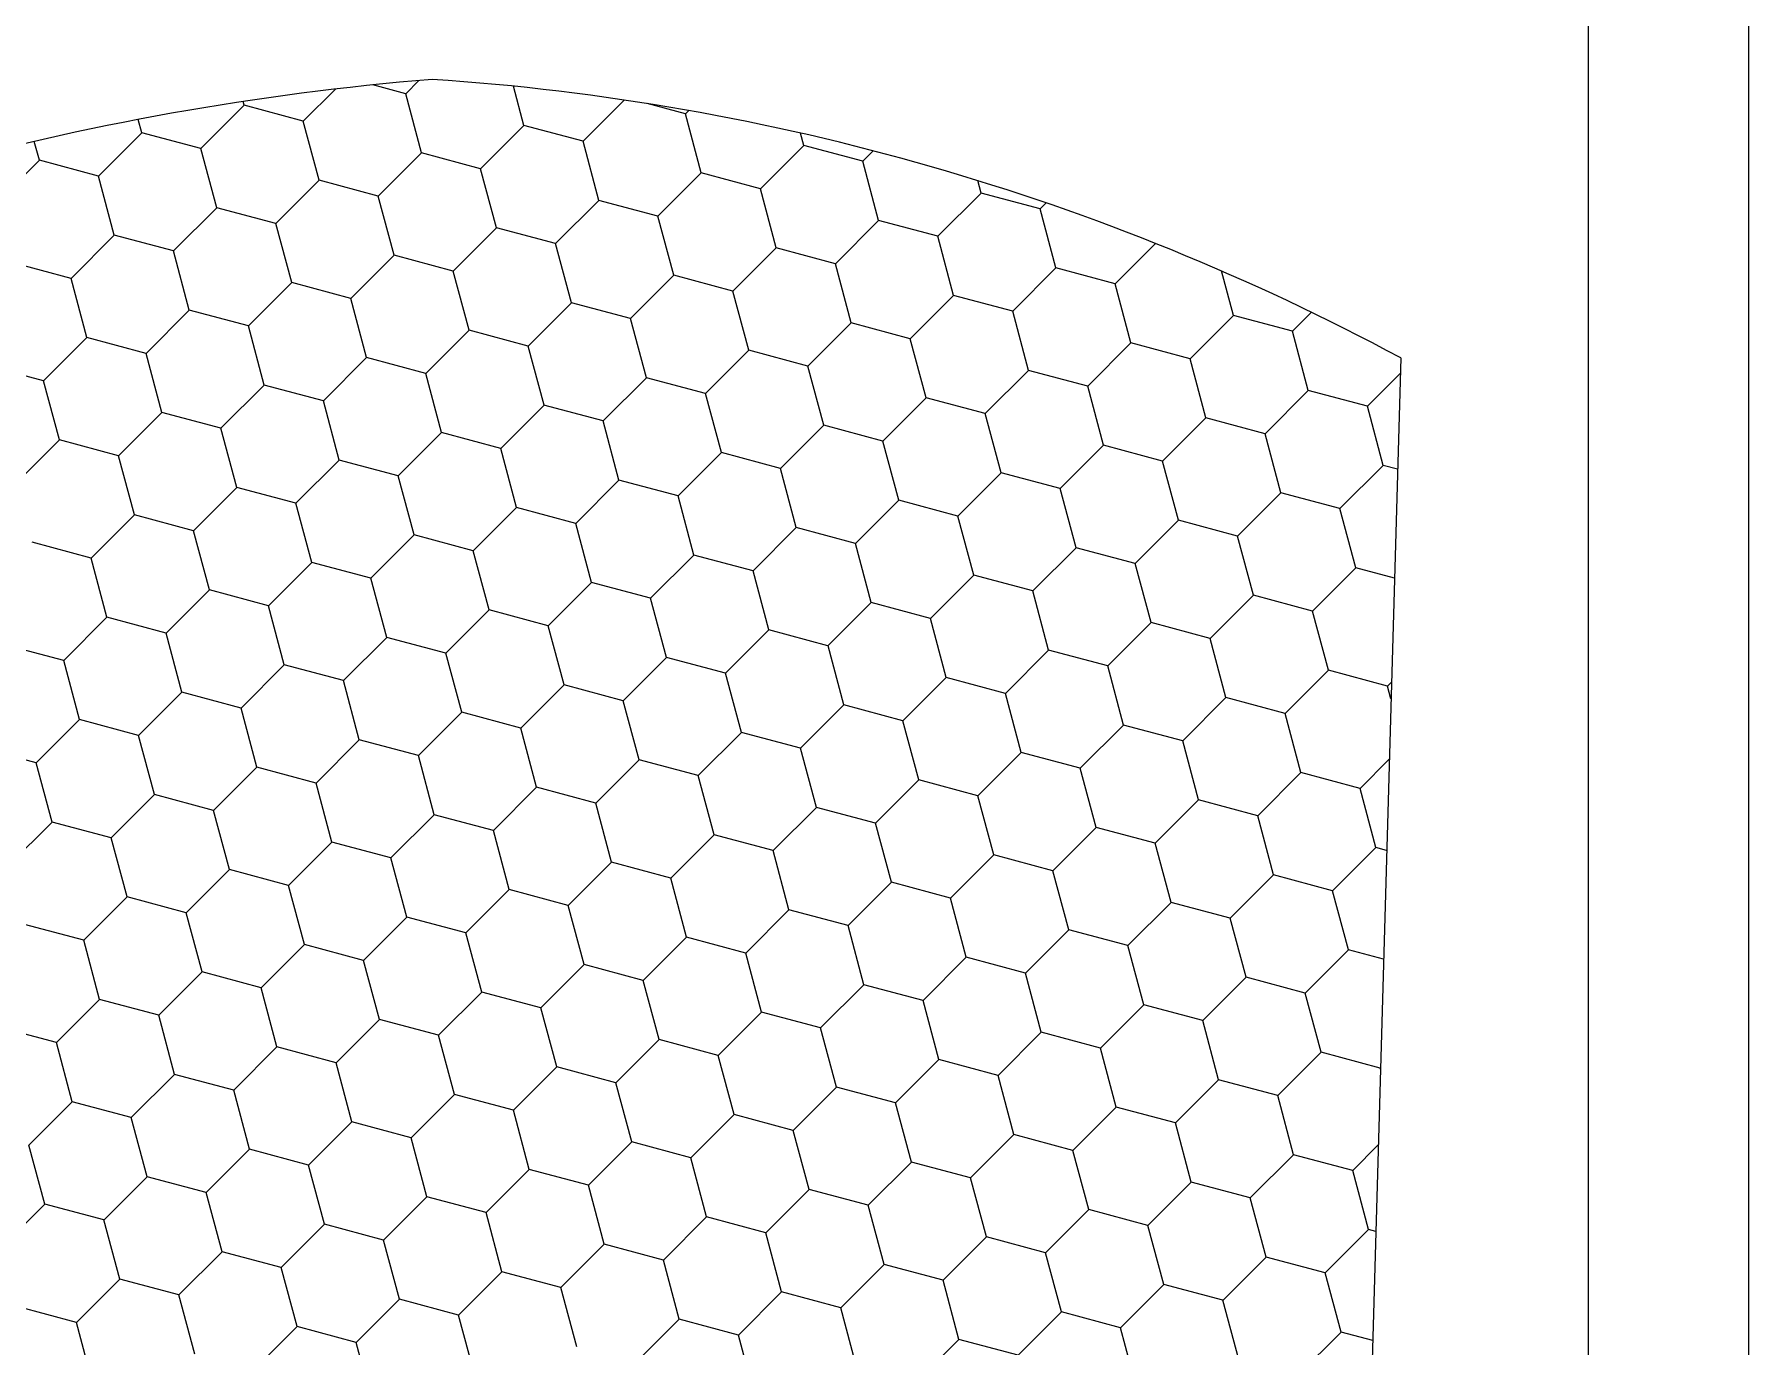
# Model space of a CAD drawing. Header units: inches. Extents: x 11.6 to 54.1, y 10.7 to 35.5.
# Drawn here: x 41.0151 to 41.2252, y 32.2866 to 32.4475 of the extents above; entities that cross this region are included whole.
import ezdxf

# ---------------------------------------------------------------- set-up
doc = ezdxf.new("R2010")
doc.units = ezdxf.units.IN
doc.header["$MEASUREMENT"] = 0
doc.layers.add('02', color=2, linetype='Continuous')

msp = doc.modelspace()

# ---------------------------------------------------------------- linework, layer by layer
at = {"layer": '02'}
for p, q in [((41.20550889287662, 32.49814949224543), (41.20550889287662, 31.39858789502483)), ((41.22519722439866, 31.39858789502483), (41.22519722439866, 32.49814949224543)), ((41.06062202736322, 32.44018844426915), (41.06224423890054, 32.44181065582103)), ((41.04807428280875, 32.43682628623225), (41.05200519038882, 32.44075719375411)), ((41.06062188498728, 32.44018867897699), (41.0565947699226, 32.44126774120974)), ((41.06256330233119, 32.43294424129141), (41.06062215949461, 32.44018868498694)), ((41.07511104676924, 32.43630639929921), (41.07382310040813, 32.4411130804861)), ((41.08235535839159, 32.4343650158176), (41.0874055641336, 32.43941522148685)), ((41.0355265383707, 32.43346412819534), (41.04082983917143, 32.43876742905428)), ((41.04082997130282, 32.43876766983027), (41.04070535242609, 32.43923275342109)), ((41.04807414043281, 32.43682652098374), (41.04082969667908, 32.43876766382033)), ((41.09490296057012, 32.43772740846049), (41.09022162678703, 32.43898176806994)), ((41.09490310294606, 32.43772717385451), (41.09530386711523, 32.43812793803824)), ((41.09684437779762, 32.43048297076035), (41.09490323496103, 32.43772741445588)), ((41.02297879381623, 32.43010197015843), (41.02828209461696, 32.43540527101737)), ((41.02828222674835, 32.43540551182247), (41.02784699980221, 32.43702980096583)), ((41.03552639587834, 32.43346436299049), (41.02828195212461, 32.43540550582708)), ((41.05001555777672, 32.42958208328361), (41.04807441494014, 32.43682652697913)), ((41.06980761383712, 32.4310028577807), (41.07511091475427, 32.43630615863964)), ((41.08235521601565, 32.43436525046724), (41.07511077237833, 32.43630639330382)), ((41.10939212223567, 32.43384512876816), (41.10898467955231, 32.43536572585305)), ((41.01573448219388, 32.43204335381466), (41.01511683406826, 32.43434844809832)), ((41.03746781322226, 32.42621992529035), (41.03552667038567, 32.43346436898588)), ((41.05725986939907, 32.42764069974379), (41.0625631701998, 32.43294400058818)), ((41.06980747146118, 32.43100309247399), (41.06256302782386, 32.43294423531057)), ((41.08429663324315, 32.42712081275255), (41.08235549040656, 32.43436525646263)), ((41.10408868941996, 32.42854158736606), (41.10939199033711, 32.433844888225)), ((41.1166362917149, 32.43190397995073), (41.10939184796117, 32.43384512278732)), ((41.11663643397443, 32.43190374540296), (41.11792146646004, 32.43318877783037)), ((41.01043104926176, 32.42673981210697), (41.01573435017891, 32.43204311296591)), ((41.02297865132387, 32.43010220499724), (41.01573420757014, 32.43204334783383)), ((41.0717488888051, 32.42375865474474), (41.06980774596851, 32.43100309844027)), ((41.11857770882599, 32.42465954222149), (41.1166365659894, 32.43190398591702)), ((41.0249200687842, 32.422857767268), (41.02297892594762, 32.43010221097808)), ((41.0447121248446, 32.42427854169233), (41.05001542564533, 32.42958184255127)), ((41.05725972690671, 32.42764093448073), (41.0500152832694, 32.42958207731732)), ((41.09154094486549, 32.42517942932915), (41.09684424578264, 32.43048273018809)), ((41.10408854716044, 32.42854182195748), (41.0968441034067, 32.43048296479407)), ((41.13112545326404, 32.42802170022929), (41.1307177584251, 32.42954323827013)), ((41.05920114425063, 32.42039649675149), (41.05726000141404, 32.42764094044702)), ((41.07899320042744, 32.42181727127769), (41.08429650122817, 32.42712057213663)), ((41.09154080260597, 32.42517966396423), (41.08429635885224, 32.42712080680081)), ((41.10602996427152, 32.42129738422824), (41.10408882143494, 32.42854182792377)), ((41.12582202044833, 32.42271815891451), (41.13112532136548, 32.42802145977345)), ((41.13836962274328, 32.42608055142642), (41.13112517910596, 32.42802169426301)), ((41.1383697650028, 32.42608031695141), (41.13909766856633, 32.4268082205586)), ((41.03216438029013, 32.42091638365542), (41.03746768120728, 32.42621968451436)), ((41.04471198235225, 32.42427877648748), (41.03746753871493, 32.42621991932407)), ((41.09348221983347, 32.41793522622044), (41.09154107699688, 32.42517966991596)), ((41.11327427589386, 32.4193560008776), (41.11857757681101, 32.42465930173654)), ((41.12582187818881, 32.42271839343317), (41.11857743455149, 32.42465953626976)), ((41.14031103985436, 32.41883611368263), (41.13836989701777, 32.42608055739271)), ((41.01961663573567, 32.41755422561852), (41.02491993665281, 32.42285752647746)), ((41.03216423779778, 32.42091661849423), (41.02491979416046, 32.42285776133082)), ((41.04665339981258, 32.41703433874369), (41.04471225697599, 32.42427878243922)), ((41.06644545587297, 32.41845511324078), (41.07174875667371, 32.42375841409972)), ((41.0789930580515, 32.42181750597098), (41.07174861429777, 32.42375864880756)), ((41.12776329529989, 32.41547395568938), (41.12582215246331, 32.42271839938491)), ((41.03410565525811, 32.41367218073589), (41.03216451242152, 32.42091662443141)), ((41.05389771131851, 32.41509295520387), (41.05920101223565, 32.42039625606282)), ((41.06644531349703, 32.41845534797773), (41.0592008697433, 32.42039649081431)), ((41.080934475279, 32.41457306821263), (41.07899333244242, 32.42181751190816)), ((41.10072653145581, 32.41599384282614), (41.10602983225655, 32.42129714368508)), ((41.11327413363434, 32.41935623543992), (41.10602968999702, 32.42129737827651)), ((41.1475553514767, 32.4168947304484), (41.15249913708359, 32.42183851602618)), ((41.01961649335973, 32.41755446050098), (41.01237204960599, 32.41949560333757)), ((41.06838673084095, 32.41121091020483), (41.06644558800436, 32.41845535390036)), ((41.11521555074543, 32.41211179768158), (41.11327440790884, 32.4193562413771)), ((41.13500760692224, 32.4135325724115), (41.14031090783939, 32.41883587327044)), ((41.1475552093336, 32.41689496492342), (41.14031076557986, 32.41883610776)), ((41.16204437076632, 32.41301268515832), (41.16058148162957, 32.41847226201804)), ((41.02155791082006, 32.41031002272808), (41.01961676798347, 32.41755446642361)), ((41.04134996676404, 32.41173079716697), (41.04665326768119, 32.41703409802591)), ((41.05389756894257, 32.41509318998447), (41.04665312530525, 32.41703433282106)), ((41.08817878690135, 32.41263168478923), (41.09348208770208, 32.41793498564817)), ((41.10072638907987, 32.41599407744667), (41.09348194544256, 32.41793522028325)), ((41.14949662632826, 32.40965052715052), (41.14755548349168, 32.41689497084604)), ((41.05583898628648, 32.40784875219703), (41.0538978434499, 32.41509319589255)), ((41.07563104234688, 32.40926952675233), (41.08093434326403, 32.41457282761127)), ((41.08817864452541, 32.41263191945342), (41.08093420088809, 32.41457306229)), ((41.10266780630737, 32.40874963967377), (41.10072666347079, 32.4159940833693)), ((41.12245986248418, 32.41017041437459), (41.12776316328492, 32.41547371523353)), ((41.13500746477913, 32.41353280693016), (41.12776302102539, 32.41547394976675)), ((41.02880222220957, 32.40836863911551), (41.03410552312672, 32.41367193997445)), ((41.0413498243881, 32.41173103199122), (41.03410538063437, 32.41367217482781)), ((41.09012006175291, 32.40538748166597), (41.08817891891632, 32.4126319253615)), ((41.10991211792972, 32.40680825633768), (41.11521541873045, 32.41211155719662)), ((41.12245972022466, 32.41017064893691), (41.11521527647093, 32.4121117917735)), ((41.1369488817738, 32.40628836914271), (41.13500773893721, 32.41353281283824)), ((41.15674093795061, 32.40770914395995), (41.16204423886776, 32.41301244481889)), ((41.16928854036197, 32.41107153639911), (41.16204409672465, 32.41301267925024)), ((41.16928868262149, 32.41107130199686), (41.17162035998009, 32.41340297939911)), ((41.01625447777152, 32.4050064810786), (41.02155777857225, 32.41030978193754)), ((41.02880207983363, 32.40836887399797), (41.02155763619631, 32.41031001683456)), ((41.04329124173201, 32.40448659418922), (41.04135009889543, 32.41173103788475)), ((41.06308329779241, 32.40590736870087), (41.06838659870956, 32.41121066955981)), ((41.07563090008735, 32.40926976146017), (41.06838645633362, 32.41121090429675)), ((41.12440113733575, 32.40292621113491), (41.12245999449916, 32.41017065483044)), ((41.17122995735664, 32.40382709861166), (41.16928881452005, 32.41107154230718)), ((41.03074349729396, 32.40112443618142), (41.02880235445738, 32.40836887987695)), ((41.05053555323794, 32.40254521066396), (41.05583885415509, 32.4078485115229)), ((41.06308315541647, 32.40590760346691), (41.05583871177915, 32.4078487463035)), ((41.07757231731485, 32.40202532365817), (41.07563117447827, 32.40926976735369)), ((41.09736437337525, 32.40344609830078), (41.1026676742924, 32.40874939915972)), ((41.10991197567019, 32.40680849094366), (41.10266753203287, 32.40874963378025)), ((41.14419319351256, 32.40434698592304), (41.14949649431329, 32.40965028678198)), ((41.15674079592392, 32.40770937840585), (41.14949635217018, 32.40965052125699)), ((41.18255326627806, 32.40781655326151), (41.15918713562242, 31.58881997418081)), ((41.01625433527916, 32.40500671600472), (41.00900989152543, 32.40694785884131)), ((41.06502457276039, 32.39866316565036), (41.0630834299238, 32.40590760934589)), ((41.11185339278128, 32.39956405312711), (41.10991224994469, 32.40680849682263)), ((41.13164544895809, 32.40098482787158), (41.13694874975882, 32.40628812873052)), ((41.14419305125303, 32.4043472204126), (41.13694860761571, 32.40628836326374)), ((41.15868221280217, 32.40046494060385), (41.15674106996558, 32.40770938429938)), ((41.17847426897898, 32.4018857155084), (41.18249888123065, 32.40591032768731)), ((41.01819575273949, 32.39776227817362), (41.01625460990291, 32.40500672188369)), ((41.03798780879989, 32.39918305262705), (41.04329110960062, 32.40448635348599)), ((41.05053541097842, 32.40254544547366), (41.04329096722469, 32.40448658831025)), ((41.08481662882078, 32.40008394024932), (41.09011992973793, 32.40538724110826)), ((41.09736423111573, 32.40344633295041), (41.09011978736199, 32.40538747578699)), ((41.14613446836412, 32.39710278259605), (41.14419332552753, 32.40434722629158)), ((41.16592652454093, 32.39852355747149), (41.17122982534166, 32.40382685833043)), ((41.17847412695229, 32.4018859498961), (41.17122968319855, 32.40382709273268)), ((41.05247682832233, 32.39530100764256), (41.05053568548575, 32.40254545133809)), ((41.07226888426631, 32.39672178221241), (41.07757218518346, 32.40202508307135)), ((41.08481648656126, 32.40008417495716), (41.07757204292394, 32.40202531779374)), ((41.09930564834323, 32.3962018951193), (41.09736450550664, 32.40344633881483)), ((41.11909770440362, 32.39762266983467), (41.12440100532077, 32.40292597069362)), ((41.13164530681498, 32.40098506241935), (41.12440086306125, 32.40292620527049)), ((41.18041554383054, 32.39464151206499), (41.17847440099396, 32.40188595576052)), ((41.02544006424542, 32.39582089459014), (41.03074336504616, 32.40112419544909)), ((41.03798766642395, 32.39918328748041), (41.03074322267022, 32.401124430317)), ((41.08675790378876, 32.39283973712605), (41.08481676095217, 32.40008418082158)), ((41.10654995984915, 32.39426051179777), (41.1118532607663, 32.39956381265671)), ((41.1190975621441, 32.3976229044261), (41.11185311850678, 32.39956404727724)), ((41.13358672380965, 32.39374062458825), (41.13164558097306, 32.40098506828377)), ((41.15337877998646, 32.39516139942003), (41.15868208078719, 32.40046470027897)), ((41.16592638239782, 32.39852379190285), (41.1586819387605, 32.40046493473943)), ((41.01289231969096, 32.39245873653869), (41.01819562049169, 32.39776203739763)), ((41.02543992186948, 32.39582112948716), (41.01819547811575, 32.3977622723383)), ((41.03992908376787, 32.39193884964931), (41.03798794093128, 32.39918329334483)), ((41.05972113982826, 32.3933596241755), (41.065024440629, 32.39866292503444)), ((41.07226874200679, 32.39672201696391), (41.06502429836947, 32.39866315980049)), ((41.12103897925518, 32.39037846658044), (41.1190978364186, 32.39762291027597)), ((41.16786779939249, 32.39127935405719), (41.1659266565559, 32.39852379775272)), ((41.02738133932981, 32.3885766916415), (41.02544019649323, 32.39582113533703)), ((41.04717339527379, 32.38999746612404), (41.05247669607453, 32.39530076698298)), ((41.05972099745232, 32.39335985897065), (41.052476553815, 32.39530100180724)), ((41.07421015935071, 32.3894775791037), (41.07226901651412, 32.39672202281378)), ((41.09400221529469, 32.39089835376086), (41.09930551621184, 32.3962016546198)), ((41.10654981770605, 32.39426074643285), (41.09930537395231, 32.39620188928399)), ((41.14083103543199, 32.39179924138313), (41.14613433634914, 32.39710254224207)), ((41.15337863784335, 32.39516163390959), (41.14613419408962, 32.39710277674618)), ((41.15532005483802, 32.38791719606394), (41.15337891200144, 32.39516163975946)), ((41.06166241479624, 32.38611542111045), (41.05972127195965, 32.39335986480597)), ((41.10849123481713, 32.38701630858719), (41.10655009198054, 32.39426075228272)), ((41.12828329087753, 32.38843708334622), (41.13358659179467, 32.39374038420516)), ((41.14083089328889, 32.39179947591634), (41.13358644965157, 32.39374061875293)), ((41.17511211101483, 32.38933797096848), (41.18041541181557, 32.39464127182742)), ((41.18216401104402, 32.39417293242019), (41.18041526978887, 32.39464150622968)), ((41.03462565071933, 32.38663530808714), (41.03992895152006, 32.39193860894608)), ((41.04717325289786, 32.3899977009774), (41.03992880926054, 32.39193884381399)), ((41.08145447085663, 32.38753619572395), (41.08675777165737, 32.39283949658289)), ((41.09400207315158, 32.3908985884396), (41.08675762939784, 32.39283973129074)), ((41.14277231028355, 32.38455503804158), (41.14083116744697, 32.39179948175166)), ((41.16256436646037, 32.38597581293158), (41.16786766737751, 32.39127911379052)), ((41.17511196898814, 32.38933820539984), (41.16786752523441, 32.39127934823642)), ((41.04911467024177, 32.38275326310264), (41.04717352740519, 32.38999770679817)), ((41.06890672630217, 32.38417403767249), (41.0742100271029, 32.38947733853144)), ((41.08145432859711, 32.38753643044635), (41.07420988484338, 32.38947757329748)), ((41.09594349037908, 32.38365415057939), (41.09400234754249, 32.39089859427492)), ((41.11573554632306, 32.38507492529476), (41.12103884724021, 32.3903782261537)), ((41.12828314873442, 32.38843731792309), (41.1210387050971, 32.39037846075968)), ((41.17705338586639, 32.38209376752508), (41.17511224302981, 32.3893382112206)), ((41.02207790616486, 32.38327315005023), (41.02738120696559, 32.38857645090917)), ((41.03462550834339, 32.38663554298415), (41.02738106470607, 32.38857668582074)), ((41.08339574582461, 32.38029199257159), (41.08145460298802, 32.38753643626711)), ((41.10318780188501, 32.38171276725785), (41.10849110268574, 32.38701606811679)), ((41.11573540417995, 32.38507515992984), (41.10849096054263, 32.38701630276643)), ((41.1302245658455, 32.38119288004833), (41.12828342300892, 32.38843732374386)), ((41.1500166219059, 32.38261365489467), (41.15531992282305, 32.38791695575361)), ((41.16256422443367, 32.38597604740659), (41.15531978067994, 32.38791719024317)), ((41.02207776378892, 32.3832733849909), (41.0148333201516, 32.38521452782749)), ((41.03656692580372, 32.37939110509484), (41.03462578296713, 32.38663554879037)), ((41.0563589817477, 32.38081187963559), (41.06166228254843, 32.38611518049453)), ((41.06890658404264, 32.38417427245309), (41.06166214028891, 32.38611541530423)), ((41.11767682129103, 32.37783072204053), (41.11573567845445, 32.38507516573605)), ((41.16450564131193, 32.37873160951727), (41.16256449847534, 32.3859760532128)), ((41.02401918136567, 32.37602894708704), (41.02207803852908, 32.38327339078256)), ((41.04381123719323, 32.37744972159868), (41.04911453799397, 32.38275302245762)), ((41.05635883948818, 32.38081211445984), (41.04911439573444, 32.38275325731098)), ((41.07084800127014, 32.37692983456378), (41.06890685843356, 32.38417427825931)), ((41.09064005733054, 32.37835060922094), (41.09594335813127, 32.38365391007989)), ((41.10318765962548, 32.38171300193659), (41.09594321598816, 32.38365414477317)), ((41.13746887735143, 32.37925149684321), (41.14277217826858, 32.38455479770215)), ((41.15001647987921, 32.38261388941334), (41.14277203612547, 32.38455503224992)), ((41.15195789687387, 32.37536945150947), (41.15001675403729, 32.382613895205)), ((41.05830025683209, 32.37356767655598), (41.05635911399551, 32.38081212025151)), ((41.10512907685298, 32.37446856403272), (41.1031879340164, 32.38171300772825)), ((41.12492113291338, 32.3758893388063), (41.13022443371411, 32.38119263966524)), ((41.13746873532474, 32.37925173142008), (41.130224291571, 32.38119287425667)), ((41.17174995293427, 32.37679022642857), (41.17705325385142, 32.38209352728751)), ((41.18178322991408, 32.3808263303859), (41.17705311182473, 32.38209376173342)), ((41.03126349263876, 32.37408756354722), (41.03656679355591, 32.37939086440616)), ((41.04381109493371, 32.37744995646659), (41.03656665117997, 32.37939109931773)), ((41.07809231277607, 32.37498845118404), (41.0833956135768, 32.38029175204298)), ((41.09063991507102, 32.37835084394334), (41.0833954714337, 32.38029198677992)), ((41.09258133229851, 32.37110640602492), (41.09064018946193, 32.37835084972045)), ((41.13941015231941, 32.37200729350167), (41.13746900948282, 32.37925173719719)), ((41.1592022083798, 32.37342806839166), (41.16450550929695, 32.3787313692506)), ((41.17174981090758, 32.37679046090358), (41.16450536727026, 32.37873160374016)), ((41.04575251227762, 32.37020551854818), (41.04381136944104, 32.3774499622437)), ((41.0655445682216, 32.37162629314713), (41.07084786902234, 32.37692959400607)), ((41.07809217051655, 32.37498868595009), (41.07084772687923, 32.37692982878667)), ((41.11237338835891, 32.3725271807694), (41.11767668915964, 32.37783048162834)), ((41.12492099077027, 32.37588957342683), (41.11767654701654, 32.37783071626342)), ((41.17369122790225, 32.36954602297061), (41.17175008506566, 32.37679046666614)), ((41.0187157480843, 32.37072540551031), (41.02401904900145, 32.37602870636925)), ((41.03126335037924, 32.37408779848789), (41.02401890662551, 32.37602894132448)), ((41.08003358786046, 32.36774424801712), (41.07809244502388, 32.37498869171264)), ((41.09982564380444, 32.36916502271794), (41.10512894460518, 32.37446832357688)), ((41.1123732462158, 32.37252741543358), (41.10512880246207, 32.37446855827017)), ((41.12686240776494, 32.36864513549386), (41.12492126492835, 32.37588957918939)), ((41.14665446394175, 32.37006591035475), (41.15195776474248, 32.37536921121369)), ((41.15920206635311, 32.37342830291033), (41.15195762271579, 32.37536944574691)), ((41.01871560582477, 32.37072564049464), (41.01147116218745, 32.37266678333123)), ((41.03320476783957, 32.36684336054037), (41.03126362500299, 32.3740878042359)), ((41.05299682366714, 32.36826413509567), (41.05830012458429, 32.37356743595461)), ((41.0655444260785, 32.37162652795683), (41.05829998232476, 32.37356767079342)), ((41.11431466332689, 32.36528297748606), (41.1123735204903, 32.37252742118159)), ((41.16114348334778, 32.36618386496281), (41.15920234051119, 32.37342830865833)), ((41.0206570232851, 32.36348120254712), (41.01871588044852, 32.37072564624265)), ((41.04044907911267, 32.36490197705876), (41.04575238002982, 32.37020527791771)), ((41.05299668140761, 32.36826436996358), (41.04575223777029, 32.37020551280017)), ((41.067485843306, 32.36438209000931), (41.06554470046941, 32.37162653371939)), ((41.08727789924998, 32.36580286468103), (41.09258120005071, 32.37110616553997)), ((41.09982550166134, 32.36916525744033), (41.0925810579076, 32.37110640027691)), ((41.13410671938728, 32.36670375231785), (41.13941002018802, 32.37200705317679)), ((41.14665432179864, 32.37006614491708), (41.13940987816132, 32.37200728775366)), ((41.14859573879331, 32.362821706955), (41.14665459595673, 32.37006615065053)), ((41.05493809875153, 32.36101993200151), (41.05299695591494, 32.36826437569704)), ((41.10176691888883, 32.36192081947826), (41.09982577605225, 32.36916526317378)), ((41.12155897483282, 32.36334159426639), (41.12686227574996, 32.36864489512533)), ((41.13410657724418, 32.36670398692382), (41.12686213360686, 32.36864512976041)), ((41.16838779497012, 32.3642424819032), (41.17369109577086, 32.36954578276215)), ((41.1809353974979, 32.36760487438602), (41.17369095374416, 32.3695460172226)), ((41.18093553940817, 32.36760463994011), (41.18141982947528, 32.36808892991991)), ((41.0279013345582, 32.36153981902186), (41.03320463547535, 32.3668431198808)), ((41.04044893696956, 32.36490221197033), (41.03320449321583, 32.36684335480692)), ((41.07473015469551, 32.36244070664412), (41.08003345561266, 32.36774400750306)), ((41.08727775710687, 32.36580309944708), (41.08003331335313, 32.36774424228366)), ((41.08921917433437, 32.35855866148501), (41.08727803149778, 32.36580310518053)), ((41.13604799435526, 32.3594595489472), (41.13410685151867, 32.36670399265728)), ((41.15584005041566, 32.36088032385175), (41.16114335121639, 32.36618362471069)), ((41.16838765294343, 32.36424271639277), (41.1611432091897, 32.36618385922935)), ((41.18136075789626, 32.36601843628756), (41.18093567153957, 32.36760488011947)), ((41.04239035431348, 32.35765777400826), (41.04044921147689, 32.36490221770379)), ((41.06218241014104, 32.35907854860721), (41.06748571105819, 32.36438184946616)), ((41.0747300125524, 32.36244094145383), (41.06748556891508, 32.36438208429041)), ((41.10901123027835, 32.35997943622948), (41.11431453107908, 32.36528273708842)), ((41.12155883280612, 32.36334182893057), (41.11431438905239, 32.36528297176716)), ((41.17032906982168, 32.35699827841614), (41.1683879269851, 32.36424272211167)), ((41.01535359012015, 32.3581776609704), (41.02065689092088, 32.36348096182934)), ((41.02790119229868, 32.36154005397708), (41.02065674866136, 32.36348119681367)), ((41.02984260987542, 32.35429561600046), (41.02790146703884, 32.36154005969598)), ((41.0766714297799, 32.35519650346265), (41.07473028694331, 32.36244094717273)), ((41.09646348572388, 32.35661727819257), (41.10176678664103, 32.36192057905151)), ((41.10901108813524, 32.35997967093732), (41.10176664449792, 32.36192081377391)), ((41.12350024980079, 32.3560973909394), (41.12155910696421, 32.36334183463492)), ((41.14329230586119, 32.35751816581484), (41.14859560677834, 32.36282146667378)), ((41.15583990838896, 32.36088055839951), (41.14859546475164, 32.3628217012361)), ((41.01535344786063, 32.35817789598383), (41.00810900410689, 32.36011903882041)), ((41.04963466558657, 32.35571639057031), (41.05493796650372, 32.36101969142925)), ((41.06218226799793, 32.35907878346057), (41.0549378242442, 32.36101992629716)), ((41.11095250536274, 32.35273523294615), (41.10901136252615, 32.35997967664167)), ((41.13074456130672, 32.35415600777793), (41.13604786210745, 32.35945930863687)), ((41.1432921638345, 32.35751840040626), (41.13604772008076, 32.35945954324285)), ((41.15778132538363, 32.35363612042289), (41.15584018254705, 32.36088056411842)), ((41.01729486532096, 32.35093345799265), (41.01535372248437, 32.35817790168818)), ((41.03708692114852, 32.35235423251885), (41.04239022194925, 32.35765753337779)), ((41.04963452344347, 32.35571662546732), (41.04239007980615, 32.35765776830391)), ((41.06412368534185, 32.3518343454694), (41.06218254250526, 32.35907878916493)), ((41.08391574116941, 32.35325512014111), (41.08921904208656, 32.35855842100005)), ((41.09646334369719, 32.35661751294407), (41.08921889994345, 32.35855865578066)), ((41.14523358082916, 32.35027396241509), (41.14329243799258, 32.35751840611061)), ((41.17757338144403, 32.3550568954002), (41.18115006653644, 32.35863358047806)), ((41.05157594078738, 32.3484721874616), (41.04963479795079, 32.35571663115712)), ((41.09840476080827, 32.34937307493834), (41.09646361797169, 32.35661751863387)), ((41.11819681675225, 32.35079384974102), (41.1235001176694, 32.35609715059996)), ((41.13074441928003, 32.35415624241301), (41.12349997564271, 32.3560973852496)), ((41.16502563688956, 32.35169473736329), (41.17032893780671, 32.35699803822223)), ((41.17757323953375, 32.35505712988976), (41.17032879578002, 32.35699827272634)), ((41.02453917659405, 32.34899207448194), (41.02984247739479, 32.35429537534088)), ((41.037086778889, 32.35235446747407), (41.02984233525168, 32.35429561031066)), ((41.07136799661495, 32.34989296210421), (41.07667129753209, 32.35519626296315)), ((41.08391559902631, 32.35325535495082), (41.07667115538899, 32.3551964977874)), ((41.08585701637022, 32.34601091693054), (41.08391587353363, 32.35325536062606)), ((41.1326858362747, 32.34691180440728), (41.13074469343811, 32.35415624810281)), ((41.15247789233509, 32.34833257932638), (41.15778119325224, 32.35363588018532)), ((41.16502549486287, 32.35169497189651), (41.15778105122555, 32.35363611473309)), ((41.179514656412, 32.34781269188403), (41.17757351357542, 32.35505713557956)), ((41.03902819634933, 32.34511002945379), (41.03708705351274, 32.35235447314932)), ((41.05882025217689, 32.3465308040673), (41.06412355297763, 32.35183410492624)), ((41.07136785458825, 32.34989319695757), (41.06412341083452, 32.35183433979415)), ((41.1056490723142, 32.34743169168956), (41.11095237311493, 32.35273499254851)), ((41.11819667472556, 32.35079408441976), (41.11095223097183, 32.35273522725635)), ((41.16696691185754, 32.34445053387623), (41.16502576902095, 32.35169497757175)), ((41.01199143203959, 32.34562991644503), (41.01729473295674, 32.35093321730398)), ((41.02453903433453, 32.34899230948082), (41.01729459069721, 32.35093345231741)), ((41.02648045179486, 32.34174787144599), (41.02453930895827, 32.34899231514152)), ((41.07330927181575, 32.34264875892273), (41.07136812897917, 32.34989320261826)), ((41.09310132764332, 32.34406953365266), (41.09840462856047, 32.3493728345116)), ((41.10564893017109, 32.34743192642651), (41.09840448653377, 32.34937306926309)), ((41.12013809183664, 32.34354964639948), (41.11819694900006, 32.35079409009501)), ((41.13993014778062, 32.34497042127492), (41.14523344869777, 32.35027372213386)), ((41.15247775042481, 32.34833281390326), (41.14523330667108, 32.35027395673984)), ((41.04627250762243, 32.34316864603039), (41.05157580842316, 32.34847194688933)), ((41.05882011003379, 32.34653103896432), (41.05157566628005, 32.3484721818009)), ((41.10759034739859, 32.34018748839168), (41.10564920456201, 32.3474319320872)), ((41.12738240334257, 32.34160826323802), (41.13268570414331, 32.34691156409696)), ((41.13993000587035, 32.34497065591), (41.13268556211661, 32.34691179874659)), ((41.15441916730307, 32.34108837586842), (41.15247802446648, 32.34833281956395)), ((41.17421122336346, 32.34250915086028), (41.17951452428061, 32.34781245171922)), ((41.18083127714745, 32.34745982532928), (41.17951438237034, 32.34781268622334)), ((41.03372476306796, 32.33980648799349), (41.03902806398511, 32.34510978885243)), ((41.04627236547932, 32.34316888097106), (41.03902792172558, 32.34511002380765)), ((41.06076152726128, 32.33928660091493), (41.0588203844247, 32.34653104461046)), ((41.08055358320527, 32.34070737561575), (41.085856884006, 32.34601067647469)), ((41.09310118561663, 32.34406976843326), (41.08585674197931, 32.34601091126984)), ((41.14187142286502, 32.33772621786062), (41.13993028002843, 32.34497066155615)), ((41.04821378282323, 32.33592444290713), (41.04627263998665, 32.34316888660265)), ((41.0680058386508, 32.33734521756429), (41.07330913945153, 32.34264851842323)), ((41.08055344106216, 32.34070761044001), (41.07330899742484, 32.34264875327659)), ((41.09504260284412, 32.33682533038387), (41.09310146000754, 32.3440697740794)), ((41.11483465867169, 32.33824610520111), (41.12013795958884, 32.34354940606005)), ((41.12738226131588, 32.34160849791675), (41.12013781756215, 32.34354964075334)), ((41.161663478809, 32.33914699282337), (41.16696677972615, 32.34445029368231)), ((41.17421108145319, 32.34250938537895), (41.16696663781587, 32.34445052823008)), ((41.02117701851349, 32.33644432994203), (41.02648031943064, 32.34174763080097)), ((41.03372462092485, 32.33980672297781), (41.02648017717112, 32.3417478658144)), ((41.08249485828966, 32.33346317237607), (41.08055371545307, 32.3407076160716)), ((41.12932367831055, 32.33436405985282), (41.12738253547396, 32.34160850354834)), ((41.14911573437094, 32.33578483478647), (41.15441903517168, 32.34108813564541)), ((41.16166333689872, 32.33914722738569), (41.1544188932614, 32.34108837023683)), ((41.17615249833144, 32.33526494732956), (41.17421135549485, 32.34250939102509)), ((41.03566603838518, 32.33256228489932), (41.03372489554859, 32.33980672859485)), ((41.05545809409633, 32.33398305952738), (41.06076139501348, 32.33928636038632)), ((41.06800569650769, 32.33734545244675), (41.06076125287037, 32.33928659528334)), ((41.10228691423364, 32.3348839471642), (41.10759021503437, 32.34018724802314)), ((41.11483451676141, 32.3382463399235), (41.10759007300768, 32.34018748276009)), ((41.16360475389339, 32.33190278932176), (41.1616636110568, 32.33914723301729)), ((41.02117687637038, 32.33644456498456), (41.01393243261665, 32.33838570782115)), ((41.02311829383071, 32.32920012690607), (41.02117715099413, 32.3364445706016)), ((41.0699471138516, 32.33010101436827), (41.06800597101502, 32.33734545807835)), ((41.08973916967917, 32.33152178911274), (41.0950424704799, 32.33682508997168)), ((41.10228677220694, 32.33488418193025), (41.09504232845321, 32.33682532476683)), ((41.1167759338725, 32.33100190184501), (41.11483479103591, 32.33824634554054)), ((41.13656798981648, 32.33242267674956), (41.14187129061721, 32.3377259776085)), ((41.14911559234425, 32.33578506939244), (41.14187114870693, 32.33772621224358)), ((41.04291034954186, 32.33062090149048), (41.04821365045901, 32.33592420234942)), ((41.05545795195322, 32.3339832944535), (41.0482135083159, 32.33592443729009)), ((41.10422818931803, 32.32763974383721), (41.10228704648144, 32.33488418753274)), ((41.12402024526201, 32.3290605186981), (41.12932354606274, 32.33436381955704)), ((41.13656784778978, 32.33242291139919), (41.12932340415247, 32.33436405425033)), ((41.15105700933892, 32.32854063131396), (41.14911586650233, 32.33578507500948)), ((41.17084906539932, 32.32996140633492), (41.17615236620005, 32.33526470719386)), ((41.18045049590111, 32.33411322329499), (41.17615222428977, 32.33526494171252)), ((41.0303626049874, 32.32725874345357), (41.03566590590454, 32.33256204431251)), ((41.04291020739876, 32.33062113646025), (41.03566576376144, 32.33256227929684)), ((41.05739936929714, 32.32673885636046), (41.05545822646055, 32.33398330007054)), ((41.0771914251247, 32.32815963107583), (41.08249472604185, 32.33346293193478)), ((41.08973902765248, 32.331522023937), (41.08249458389874, 32.33346316677358)), ((41.13850926490087, 32.32517847330615), (41.13656812206428, 32.33242291701623)), ((41.04485162485908, 32.32337669836721), (41.0429104820225, 32.33062114206274)), ((41.06464368057024, 32.32479747303893), (41.06994698148738, 32.33010077389787)), ((41.07719128309801, 32.32815986594375), (41.06994683934428, 32.33010100878033)), ((41.09168044487998, 32.32427758584396), (41.08973930204339, 32.33152202953949)), ((41.11147250070754, 32.32569836066119), (41.11677580150828, 32.33100166152013)), ((41.12402010323532, 32.32906075340594), (41.116775659598, 32.33100189625708)), ((41.15830132084485, 32.32659924828346), (41.16360462164558, 32.3319025491424)), ((41.17084892348904, 32.32996164088269), (41.16360447973531, 32.33190278371927)), ((41.01781486054934, 32.32389658541666), (41.02311816135008, 32.3291998862756)), ((41.0303624629607, 32.327258978467), (41.02311801920697, 32.32920012130359)), ((41.07913270032551, 32.32091542783616), (41.07719155748892, 32.32815987153168)), ((41.1259615203464, 32.32181631529835), (41.12402037750982, 32.32906075900843)), ((41.14575357629038, 32.32323709024655), (41.15105687709111, 32.32854039110549)), ((41.15830117893457, 32.32659948288943), (41.15105673518084, 32.32854062572602)), ((41.17279034036729, 32.3227172027751), (41.17084919753071, 32.32996164647062)), ((41.01781471828982, 32.32389682047375), (41.0105702746525, 32.32583796331033)), ((41.03230388030462, 32.32001454035941), (41.03036273746803, 32.32725898405494)), ((41.05209593601577, 32.32143531498747), (41.05739923693292, 32.32673861584641)), ((41.06464353854354, 32.32479770795049), (41.05739909490622, 32.32673885078708)), ((41.09892475615307, 32.32233620262429), (41.10422805707022, 32.32763950348323)), ((41.11147235868085, 32.32569859541269), (41.10422791504353, 32.32763973826383)), ((41.16024259581283, 32.31935504478184), (41.15830145297624, 32.32659948847737)), ((41.01975613586657, 32.31665238235161), (41.01781499302998, 32.32389682604713)), ((41.06658495588746, 32.31755326982835), (41.06464381305087, 32.32479771352388)), ((41.08637701159861, 32.31897404458738), (41.09168031251576, 32.32427734544632)), ((41.09892461412638, 32.32233643741944), (41.09168017048906, 32.32427758027058)), ((41.11341377590835, 32.3184541573051), (41.11147263307176, 32.32569860100062)), ((41.13320583173591, 32.31987493220964), (41.13850913253665, 32.32517823306858)), ((41.1457534343801, 32.32323732489618), (41.13850899062637, 32.32517846773277)), ((41.03954819157772, 32.31807315695056), (41.04485149237845, 32.3233764578095)), ((41.05209579398907, 32.32143554995724), (41.04485135023534, 32.32337669279383)), ((41.10086603135388, 32.31509199929729), (41.0989248885173, 32.32233644299282)), ((41.12065808718145, 32.31651277417274), (41.1259613880986, 32.32181607503168)), ((41.13320568982564, 32.31987516690293), (41.1259612460719, 32.32181630973952)), ((41.14769485137477, 32.31599288677404), (41.14575370853819, 32.32323733046957)), ((41.16748690731875, 32.317413661795), (41.17279020811949, 32.32271696265394)), ((41.18003450996294, 32.32077605437968), (41.17279006632562, 32.32271719721626)), ((41.02700044702325, 32.31471099891365), (41.03230374782398, 32.32001429977259)), ((41.03954804943461, 32.31807339196399), (41.03230360579729, 32.32001453480058)), ((41.05403721133299, 32.31419111182055), (41.0520960684964, 32.32143555551608)), ((41.07382926704414, 32.31561188653592), (41.07913256796129, 32.32091518739486)), ((41.08637686968833, 32.31897427942619), (41.0791324259346, 32.32091542227732)), ((41.13514710682031, 32.31263072876624), (41.13320596398372, 32.31987517246176)), ((41.18003465187322, 32.32077581983191), (41.18007101466466, 32.32081218271065)), ((41.18006659681961, 32.32065733304495), (41.18003478400461, 32.32077605993851)), ((41.04148946689494, 32.31082895381275), (41.03954832405835, 32.31807339750827)), ((41.06128152260609, 32.31224972849901), (41.06658482340682, 32.31755302935795)), ((41.07382912501745, 32.31561212143293), (41.06658468138013, 32.31755326428407)), ((41.08831828679941, 32.31172984128949), (41.08637714396283, 32.31897428498502)), ((41.10811034262698, 32.31315061612128), (41.11341364354413, 32.31845391698022)), ((41.12065794527117, 32.31651300890968), (41.11341350163385, 32.31845415174627)), ((41.15493916276429, 32.31405150375809), (41.16024246356502, 32.31935480461703)), ((41.16748676552489, 32.31741389638643), (41.16024232177116, 32.31935503922301)), ((41.16942818240314, 32.31016945823518), (41.16748703956656, 32.31741390193071)), ((41.01445270246878, 32.31134884087675), (41.01975600326951, 32.31665214173569)), ((41.02700030488014, 32.31471123397074), (41.01975586112641, 32.31665237680733)), ((41.07577054236136, 32.30836768328169), (41.07382939952478, 32.31561212697721)), ((41.12259936238225, 32.30926857075843), (41.12065821954567, 32.31651301445396)), ((41.14239141820982, 32.31068934570663), (41.14769471912697, 32.31599264656558)), ((41.15493902085401, 32.31405173839318), (41.14769457721669, 32.31599288122976)), ((41.02894172234047, 32.30746679580494), (41.02700057950388, 32.31471123950047)), ((41.04873377805162, 32.3088875704621), (41.05403707885235, 32.31419087132105)), ((41.06128138057939, 32.31224996343968), (41.05403693682566, 32.31419110629082)), ((41.09556259807251, 32.30978845808437), (41.10086589898966, 32.31509175894331)), ((41.1081102007167, 32.31315085091643), (41.10086575696297, 32.31509199375301)), ((41.15688043784868, 32.30680730022738), (41.15493929501209, 32.3140517439229)), ((41.016393977786, 32.30410463779714), (41.01445283494942, 32.31134908149266)), ((41.06322279780689, 32.30500552527388), (41.06128165497031, 32.31224996896941)), ((41.08301485363446, 32.30642630004746), (41.08831815443519, 32.3117296009064)), ((41.09556245616223, 32.30978869292318), (41.08831801252492, 32.31172983575976)), ((41.11005161782779, 32.30590641275063), (41.1081104749912, 32.31315085644616)), ((41.12984367365535, 32.30732718766973), (41.1351469745725, 32.31263048852867)), ((41.14239127641596, 32.31068958039992), (41.13514683266222, 32.31263072323651)), ((41.17667249379266, 32.30822807530654), (41.17980125172581, 32.3113568332688)), ((41.03618603349715, 32.30552541241065), (41.04148933429789, 32.31082871326959)), ((41.04873363602493, 32.30888780544643), (41.04148919227119, 32.31082894829757)), ((41.09750387338973, 32.30254425474283), (41.09556273055315, 32.30978869843835)), ((41.11729592910088, 32.30396502963282), (41.12259923001803, 32.30926833049176)), ((41.12984353174507, 32.30732742240667), (41.12259908810775, 32.30926856524326)), ((41.14433269341063, 32.30344514221957), (41.14239155057404, 32.3106895859151)), ((41.16412474923819, 32.30486591725509), (41.16942805015534, 32.31016921811403)), ((41.1766723519988, 32.30822830988342), (41.16942790836148, 32.31016945272)), ((41.02363828894268, 32.30216325437374), (41.02894158974342, 32.30746655523268)), ((41.03618589147046, 32.30552564745318), (41.02894144771673, 32.30746679030432)), ((41.05067505336884, 32.30164336726608), (41.04873391053226, 32.30888781097616)), ((41.07046710907999, 32.30306414201056), (41.07577040988073, 32.3083674428695)), ((41.08301471160777, 32.30642653492993), (41.07577026785403, 32.30836767776651)), ((41.13178494885616, 32.30008298421177), (41.12984380601957, 32.3073274279073)), ((41.17861376887705, 32.30098387168852), (41.17667262604046, 32.30822831538404)), ((41.03812730881437, 32.29828120925828), (41.03618616597779, 32.3055256529538)), ((41.05791936452552, 32.2997019839591), (41.06322266544267, 32.30500528481804)), ((41.0704669670533, 32.30306437693667), (41.06322252341598, 32.30500551977326)), ((41.08495612883527, 32.29918209673502), (41.08301498599868, 32.30642654043055)), ((41.10474818466283, 32.30060287159591), (41.11005148546356, 32.30590617245485)), ((41.11729578730702, 32.30396526441342), (41.11005134355329, 32.30590640725001)), ((41.15157700468372, 32.30150375921818), (41.15688030560087, 32.30680706007712)), ((41.16412460744433, 32.30486615189017), (41.15688016369059, 32.30680729472675)), ((41.16606602432258, 32.29762171368071), (41.164124881486, 32.30486615737624)), ((41.01109054438822, 32.29880109633683), (41.01639384530537, 32.30410439719577)), ((41.02363814691599, 32.30216348945993), (41.01639370316226, 32.30410463231107)), ((41.07240838439721, 32.29581993874177), (41.07046724156063, 32.3030643824373)), ((41.11923720441811, 32.29672082620397), (41.11729606158152, 32.30396526991404)), ((41.13902926012926, 32.29814160118127), (41.1443325610464, 32.30344490204021)), ((41.15157686288986, 32.30150399389692), (41.14433241925254, 32.3034451367335)), ((41.02557956437632, 32.29491905126503), (41.02363842153974, 32.30216349496055)), ((41.04537161997106, 32.29633982592219), (41.05067492077179, 32.30164312678113)), ((41.05791922249883, 32.29970221894342), (41.05067477886151, 32.30164336178001)), ((41.09220044010836, 32.29724071354445), (41.0975037409091, 32.3025440144034)), ((41.10474804275255, 32.30060310642017), (41.09750359899882, 32.30254424925675)), ((41.10668945986364, 32.29335866819616), (41.10474831702705, 32.30060311189169)), ((41.15351827988453, 32.29425955567291), (41.15157713704794, 32.30150399936844)), ((41.1733103357121, 32.29568033076663), (41.17861363662924, 32.30098363162557)), ((41.17949854313448, 32.30074671823837), (41.17861349483538, 32.30098386620244)), ((41.05986063984275, 32.29245778071942), (41.05791949700616, 32.2997022244295)), ((41.0796526955539, 32.29387855550755), (41.08495599647105, 32.29918185636649)), ((41.09220029819809, 32.29724094842692), (41.08495585444435, 32.2991820912635)), ((41.1264815156912, 32.29477944312981), (41.13178481649194, 32.30008274398875)), ((41.13902911833539, 32.29814183590366), (41.13178467469807, 32.30008297874025)), ((41.03282387541659, 32.29297766788528), (41.03812717633374, 32.29828096874422)), ((41.04537147794436, 32.29634006095017), (41.03812703430705, 32.29828120378676)), ((41.09414171530917, 32.28999651020291), (41.09220057247258, 32.29724095389844)), ((41.11393377113674, 32.2914172850929), (41.11923707193747, 32.29672058595185)), ((41.12648137378093, 32.29477967791041), (41.11923693014361, 32.296720820747)), ((41.14097053544648, 32.29089739767966), (41.13902939260989, 32.29814184137518)), ((41.16076259115763, 32.29231817272972), (41.16606589207478, 32.29762147358866)), ((41.17331019403465, 32.29568056537261), (41.16606575028091, 32.29762170820919)), ((41.02027613086212, 32.28961550983382), (41.02557943177927, 32.29491881069276)), ((41.0328237333899, 32.29297790295692), (41.02557928975258, 32.29491904579351)), ((41.04731289540469, 32.28909562272617), (41.04537175256811, 32.29634006642169)), ((41.06710495099943, 32.29051639747064), (41.07240825191658, 32.29581969832958)), ((41.07965255364362, 32.29387879043367), (41.07240810988988, 32.29581993327025)), ((41.12842279089201, 32.2875352396573), (41.12648164805542, 32.29477968336738)), ((41.1752516109129, 32.28843612713405), (41.17331046807632, 32.29568057082957)), ((41.03476515085023, 32.28573346471836), (41.03282400801364, 32.29297790841389)), ((41.05455720644496, 32.28715423943373), (41.05986050736211, 32.29245754029267)), ((41.06710480908915, 32.29051663244041), (41.05986036533542, 32.292457775277)), ((41.08159397087112, 32.28663435219511), (41.07965282803453, 32.29387879589063)), ((41.10138602658227, 32.288055127056), (41.10668932749942, 32.29335842791494)), ((41.11393362922646, 32.29141751991716), (41.10668918558914, 32.29335866275375)), ((41.14821484671958, 32.28895601467826), (41.15351814752031, 32.2942593155372)), ((41.16076244948018, 32.29231840737935), (41.15351800572645, 32.29425955021594)), ((41.16270386635843, 32.2850739691408), (41.16076272352185, 32.29231841283632)), ((41.02027598883543, 32.28961574496367), (41.01303154519811, 32.29155688780025)), ((41.06904622643307, 32.2832721941873), (41.06710508359648, 32.29051663788283)), ((41.11587504633754, 32.28417308166405), (41.11393390350096, 32.29141752535958)), ((41.13566710216511, 32.28559385664136), (41.14097040296584, 32.2908971575003)), ((41.14821470492571, 32.2889562493861), (41.14097026117198, 32.29089739222269)), ((41.02221740629576, 32.28237130671056), (41.02027626345917, 32.28961575040609)), ((41.04200946200691, 32.28379208138227), (41.04731276280764, 32.28909538224121)), ((41.05455706453468, 32.28715447444716), (41.04731262078095, 32.28909561728375)), ((41.0888382820278, 32.28469296901909), (41.09414158294495, 32.28999626987803)), ((41.10138588467199, 32.28805536192391), (41.09414144103467, 32.2899965047605)), ((41.10332730189949, 32.28081092365625), (41.1013861590629, 32.28805536735177)), ((41.15015612192038, 32.28171181113299), (41.1482149790838, 32.28895625482852)), ((41.16994817774795, 32.28313258622671), (41.17525147854868, 32.28843588708565)), ((41.17911776200454, 32.28740011620408), (41.17525133687123, 32.28843612170618)), ((41.0564984818786, 32.2799100361795), (41.05455733904201, 32.28715447987503)), ((41.12311935761064, 32.28223169860445), (41.12842265852779, 32.28753499946339)), ((41.13566696037125, 32.28559409139285), (41.12842251661751, 32.28753523422944))]:
    msp.add_line(p, q, dxfattribs=at)
for centre, radius, start, end in [((41.09228626253135, 32.09953379612722), 0.3435927412859151, 94.74492654486782, 116.2032879198928), ((41.04446239744831, 32.15105736762649), 0.2915379348259416, 61.72763595132465, 86.18413841723174)]:
    msp.add_arc(centre, radius, start, end, dxfattribs=at)

doc.saveas('drawing.dxf')
